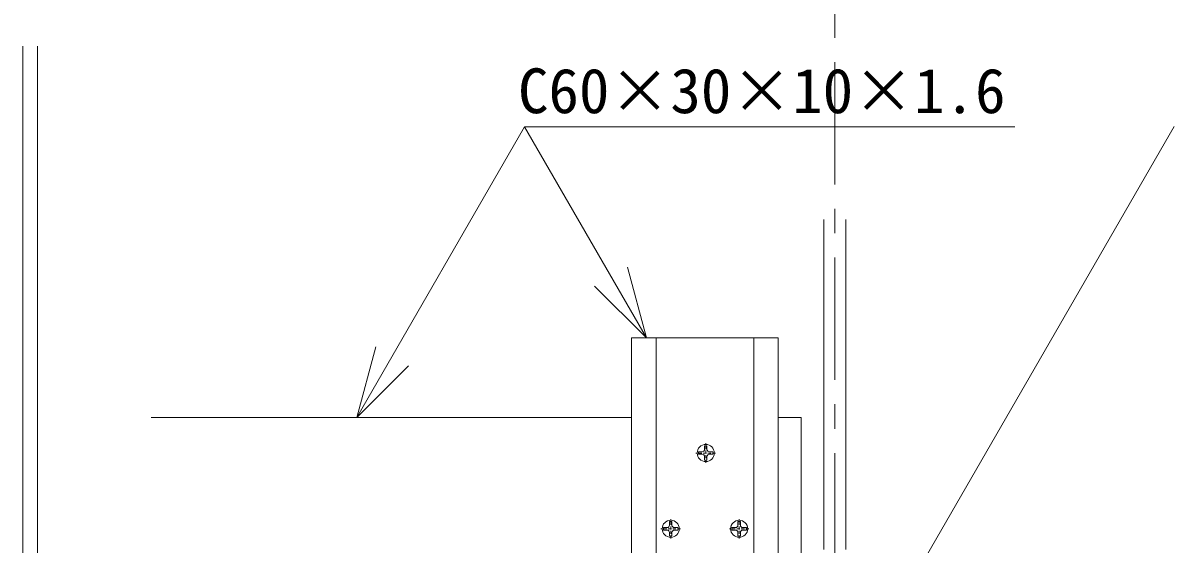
# Model space of a CAD drawing. Units: millimetres, scale not verified. Extents: x -2077 to 2023, y -1433 to 1417.
# Drawn here: x 749 to 1218.5, y 796.3 to 1009.5 of the extents above; entities that cross this region are included whole.
import ezdxf
from ezdxf.enums import TextEntityAlignment as Align

# ---------------------------------------------------------------- set-up
doc = ezdxf.new("R2010")
doc.units = ezdxf.units.MM
doc.header["$LTSCALE"] = 10
doc.linetypes.add('CHAIN1', pattern=[8, 5, -1, 1, -1])
doc.linetypes.add('USER2', pattern=[0.1875, 0.125, -0.0625])
for name, color, linetype, lineweight in [('1-0_断面', 7, 'Continuous', 9), ('1-1_寸法', 7, 'Continuous', 9), ('1-2_文字', 7, 'Continuous', 9)]:
    doc.layers.add(name, color=color, linetype=linetype, lineweight=lineweight)
doc.styles.add('ＭＳ ゴシック', font='')
doc.styles.get('ＭＳ ゴシック').set_extended_font_data('MS Gothic')

msp = doc.modelspace()

# ---------------------------------------------------------------- linework, layer by layer
at = {"layer": '1-0_断面', "color": 4, "linetype": 'CHAIN1'}
msp.add_line((1081.36, 543.45), (1081.36, 1142.01), dxfattribs=at)
at = {"layer": '1-0_断面'}
for p, q in [((1076.86, 794.01), (1076.86, 929.01)), ((1085.86, 794.01), (1085.86, 929.01)), ((998.16, 880.61), (1058.16, 880.61)), ((998.16, 680.61), (998.16, 880.61)), ((1008.16, 680.61), (1008.16, 880.61)), ((1048.16, 680.61), (1048.16, 880.61)), ((1058.16, 680.61), (1058.16, 880.61)), ((801.49, 848.01), (998.16, 848.01)), ((998.16, 848.01), (998.16, 788.01)), ((1027.99, 835.01), (1027.99, 836.47)), ((1028.99, 835.01), (1028.99, 836.47)), ((1026.99, 834.01), (1025.54, 834.01)), ((1026.99, 833.01), (1025.54, 833.01)), ((1027.99, 830.55), (1027.99, 832.01)), ((1028.99, 830.55), (1028.99, 832.01)), ((1031.45, 834.01), (1029.99, 834.01)), ((1031.45, 833.01), (1029.99, 833.01)), ((1012.66, 803.01), (1011.2, 803.01)), ((1013.66, 804.01), (1013.66, 805.47)), ((1014.66, 804.01), (1014.66, 805.47)), ((1017.11, 803.01), (1015.66, 803.01)), ((1040.66, 803.01), (1039.2, 803.01)), ((1041.66, 804.01), (1041.66, 805.47)), ((1042.66, 804.01), (1042.66, 805.47)), ((1045.11, 803.01), (1043.66, 803.01)), ((1012.66, 802.01), (1011.2, 802.01)), ((1013.66, 799.56), (1013.66, 801.01)), ((1014.66, 799.56), (1014.66, 801.01)), ((1017.11, 802.01), (1015.66, 802.01)), ((1040.66, 802.01), (1039.2, 802.01)), ((1041.66, 799.55), (1041.66, 801.01)), ((1042.66, 799.55), (1042.66, 801.01)), ((1045.11, 802.01), (1043.66, 802.01))]:
    msp.add_line(p, q, dxfattribs=at)
at = {"layer": '1-0_断面', "linetype": 'USER2'}
for p, q in [((1028.49, 829.51), (1028.49, 837.51)), ((1032.49, 833.51), (1024.49, 833.51)), ((1014.16, 798.51), (1014.16, 806.51)), ((1042.16, 798.51), (1042.16, 806.51)), ((1018.16, 802.51), (1010.16, 802.51)), ((1046.16, 802.51), (1038.16, 802.51))]:
    msp.add_line(p, q, dxfattribs=at)
at = {"layer": '1-0_断面'}
msp.add_lwpolyline([(1058.16, 848.01), (1067.53, 848.01), (1067.53, 788.01)], dxfattribs=at)
for centre in [(1028.49, 833.51), (1014.16, 802.51), (1042.16, 802.51)]:
    msp.add_circle(centre, 3.5, dxfattribs=at)
for centre, radius, start, end in [((1028.49, 833.51), 3, 80.4059, 99.5941), ((1028.49, 833.51), 3, 170.4059, 189.5941), ((1026.99, 835.01), 1, 270, 0), ((1026.99, 832.01), 1, 0, 90), ((1029.99, 835.01), 1, 180, 270), ((1029.99, 832.01), 1, 90, 180), ((1028.49, 833.51), 3, 350.4059, 9.5941), ((1028.49, 833.51), 3, 260.4059, 279.5941), ((1014.16, 802.51), 3, 170.4059, 189.5941), ((1012.66, 804.01), 1, 270, 0), ((1014.16, 802.51), 3, 80.4059, 99.5941), ((1015.66, 804.01), 1, 180, 270), ((1014.16, 802.51), 3, 350.4059, 9.5941), ((1042.16, 802.51), 3, 170.4059, 189.5941), ((1040.66, 804.01), 1, 270, 0), ((1042.16, 802.51), 3, 80.4059, 99.5941), ((1043.66, 804.01), 1, 180, 270), ((1042.16, 802.51), 3, 350.4059, 9.5941), ((1012.66, 801.01), 1, 0, 90), ((1014.16, 802.51), 3, 260.4059, 279.5941), ((1015.66, 801.01), 1, 90, 180), ((1040.66, 801.01), 1, 0, 90), ((1042.16, 802.51), 3, 260.4059, 279.5941), ((1043.66, 801.01), 1, 90, 180)]:
    msp.add_arc(centre, radius, start, end, dxfattribs=at)
at = {"layer": '1-1_寸法'}
for p, q in [((749.05, 760.43), (749.05, 1000.06)), ((755.05, 755.83), (755.05, 1000.06))]:
    msp.add_line(p, q, dxfattribs=at)
at = {"layer": '1-2_文字'}
for p, q in [((954.35, 966.95), (885.68, 848.01)), ((954.35, 966.95), (1155.05, 966.95)), ((1004.2, 880.61), (982.98, 901.82)), ((885.68, 848.01), (893.44, 876.99)), ((885.68, 848.01), (906.89, 869.23))]:
    msp.add_line(p, q, dxfattribs=at)
for points in [[(954.35, 966.95), (1004.2, 880.61), (996.43, 909.59)], [(1220.2, 967.08), (1098.46, 756.21), (1119.67, 777.42)]]:
    msp.add_lwpolyline(points, dxfattribs=at)

# ---------------------------------------------------------------- texts
at = {"layer": '1-2_文字', "style": 'ＭＳ ゴシック'}
msp.add_text('C60×30×10×1.6', height=18.33, dxfattribs=at).set_placement((951.66, 967.08), align=Align.BOTTOM_LEFT)

doc.saveas('drawing.dxf')
